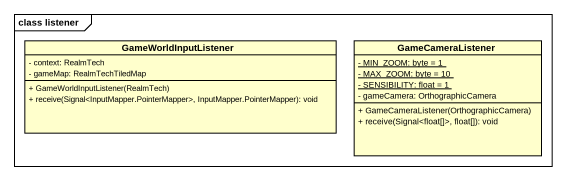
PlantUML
@startuml
mainframe class listener
hide circle
hide empty members
skinparam classAttributeIconSize 0
class GameWorldInputListener {
  - context: RealmTech
  - gameMap: RealmTechTiledMap
  + GameWorldInputListener(RealmTech)
  + receive(Signal<InputMapper.PointerMapper>, InputMapper.PointerMapper): void
}
class GameCameraListener {
  {static} - MIN_ZOOM: byte = 1
  {static} - MAX_ZOOM: byte = 10
  {static} - SENSIBILITY: float = 1
  - gameCamera: OrthographicCamera
  + GameCameraListener(OrthographicCamera)
  + receive(Signal<float[]>, float[]): void
}
@enduml
